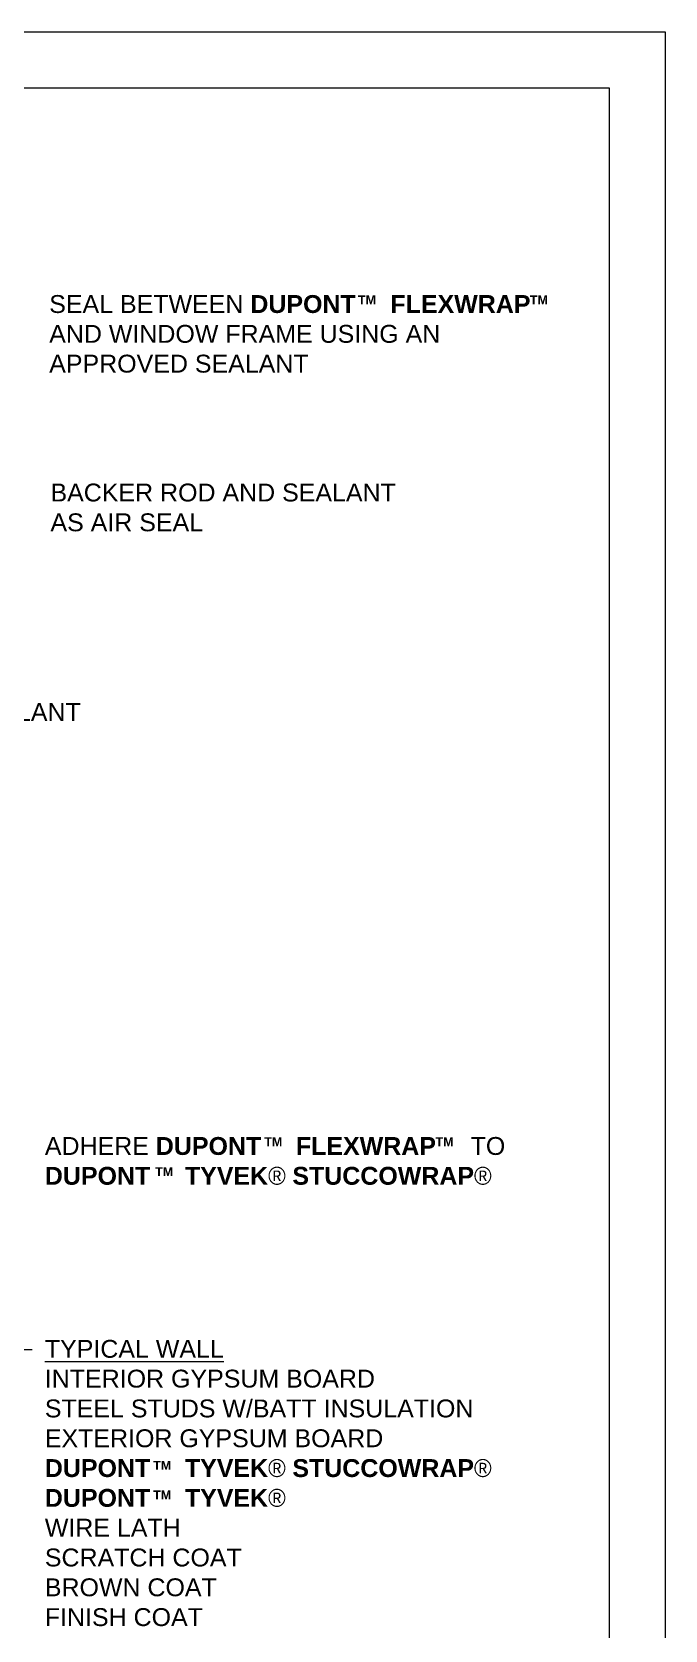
# Model space of a CAD drawing. Extents: x -129 to 26, y 0 to 100.
# Drawn here: x 17 to 25.5, y 11.55 to 33 of the extents above; entities that cross this region are included whole.
import ezdxf

# ---------------------------------------------------------------- set-up
doc = ezdxf.new("R2010")
doc.units = 0
doc.header["$LTSCALE"] = 1.5
doc.header["$MEASUREMENT"] = 0
doc.layers.get('DEFPOINTS').update_dxf_attribs({"linetype": 'CONTINUOUS'})
doc.layers.add('TEXT', color=7, linetype='CONTINUOUS')
doc.layers.add('W', color=7, linetype='CONTINUOUS')
doc.styles.add('DETAILS', font='sanss___.ttf', dxfattribs={"height": 1})

msp = doc.modelspace()

# ---------------------------------------------------------------- linework, layer by layer
at = {"layer": 'DEFPOINTS'}
for p, q in [((-5.329070518200751e-15, 33), (25.5, 33)), ((25.5, 33), (25.5, -3.552713678800501e-15))]:
    msp.add_line(p, q, dxfattribs=at)
at = {"layer": 'TEXT'}
msp.add_line((17.00055369763962, 15.31357003053629, -8.160628857399307e-09), (14.92387221447157, 15.31356491168354, 1.042998889611522e-08), dxfattribs=at)
at = {"layer": 'W'}
msp.add_lwpolyline([(0.749999999999992, 32.25), (24.75, 32.25), (24.75, 0.7499999999999964), (0.749999999999992, 0.7499999999999964)], close=True, dxfattribs=at)

# ---------------------------------------------------------------- texts
at = {"layer": 'TEXT', "attachment_point": 1, "style": 'DETAILS'}
for s, insert, char_height, width in [('SEAL{\\fSansSerif|b1|i0|c2|p2; }BETWEEN{\\fSansSerif|b1|i0|c2|p2; DUPONT     FLEXWRAP\\P}AND WINDOW FRAME USING AN APPROVED SEALANT', (17.2291896160332, 29.46856961125738, 4.469995241184656e-09), 0.239999999976, 6.834216719783536), ('BACKER ROD AND SEALANT \\PAS AIR SEAL', (17.2460197967739, 26.93889833977272, 8.19502107547974e-09), 0.239999976, 8.659857075784474), ('SEALANT', (16.12533279692637, 23.99316014516739, 1.41919793077754e-08), 0.239999976, 8.659857075784474), ('ADHERE{\\fSansSerif|b1|i0|c2|p2; DUPONT     FLEXWRAP     }TO{\\fSansSerif|b1|i0|c2|p2; DUPONT     TYVEK\\fSymbol|b0|i0|c2|p18;â \\fSansSerif|b1|i0|c2|p2;STUCCOWRAP\\fSymbol|b0|i0|c2|p18;â}', (17.17050150503358, 18.16873178697809, 7.449992068653451e-09), 0.239999999976, 6.910846184889602), ('{\\fArial|b0|i0|c0|p34;\\LTYPICAL WALL\\P}INTERIOR GYPSUM BOARD\\PSTEEL STUDS W/BATT INSULATION\\PEXTERIOR GYPSUM BOARD\\P{\\fSansSerif|b1|i0|c2|p2;DUPONT     TYVEK\\fSymbol|b0|i0|c2|p18;â \\fSansSerif|b1|i0|c2|p2;STUCCOWRAP\\fSymbol|b0|i0|c2|p18;â}\\P{\\fSansSerif|b1|i0|c2|p2;DUPONT     TYVEK\\fSymbol|b0|i0|c2|p18;â }\\PWIRE LATH\\PSCRATCH COAT\\PBROWN COAT\\PFINISH COAT', (17.17050150503358, 15.44627724239842, 7.449992068653524e-09), 0.239999999976, 8.659857940904283)]:
    msp.add_mtext(s, dxfattribs=dict(at, insert=insert, char_height=char_height, width=width))
at = {"layer": 'TEXT', "char_height": 0.119999999988, "attachment_point": 4, "style": 'DETAILS'}
for insert in [(21.37598279716308, 29.40445667649305, 4.469995241184656e-09), (23.68491951844097, 29.40445667649305, 4.469995241184656e-09), (20.11794803318204, 18.10461885221376, -2.235027420557038e-09), (22.41756761368285, 18.10461885221376, -2.235027420557038e-09), (18.65180751490686, 17.70436870224018, -2.235027420557038e-09), (18.6257340098231, 13.76265814419338, 7.449992068653524e-09), (18.6257340098231, 13.36554926234819, 7.449992068653524e-09)]:
    msp.add_mtext('{\\fSansSerif|b1|i0|c2|p2;TM}', dxfattribs=dict(at, insert=insert))

doc.saveas('drawing.dxf')
